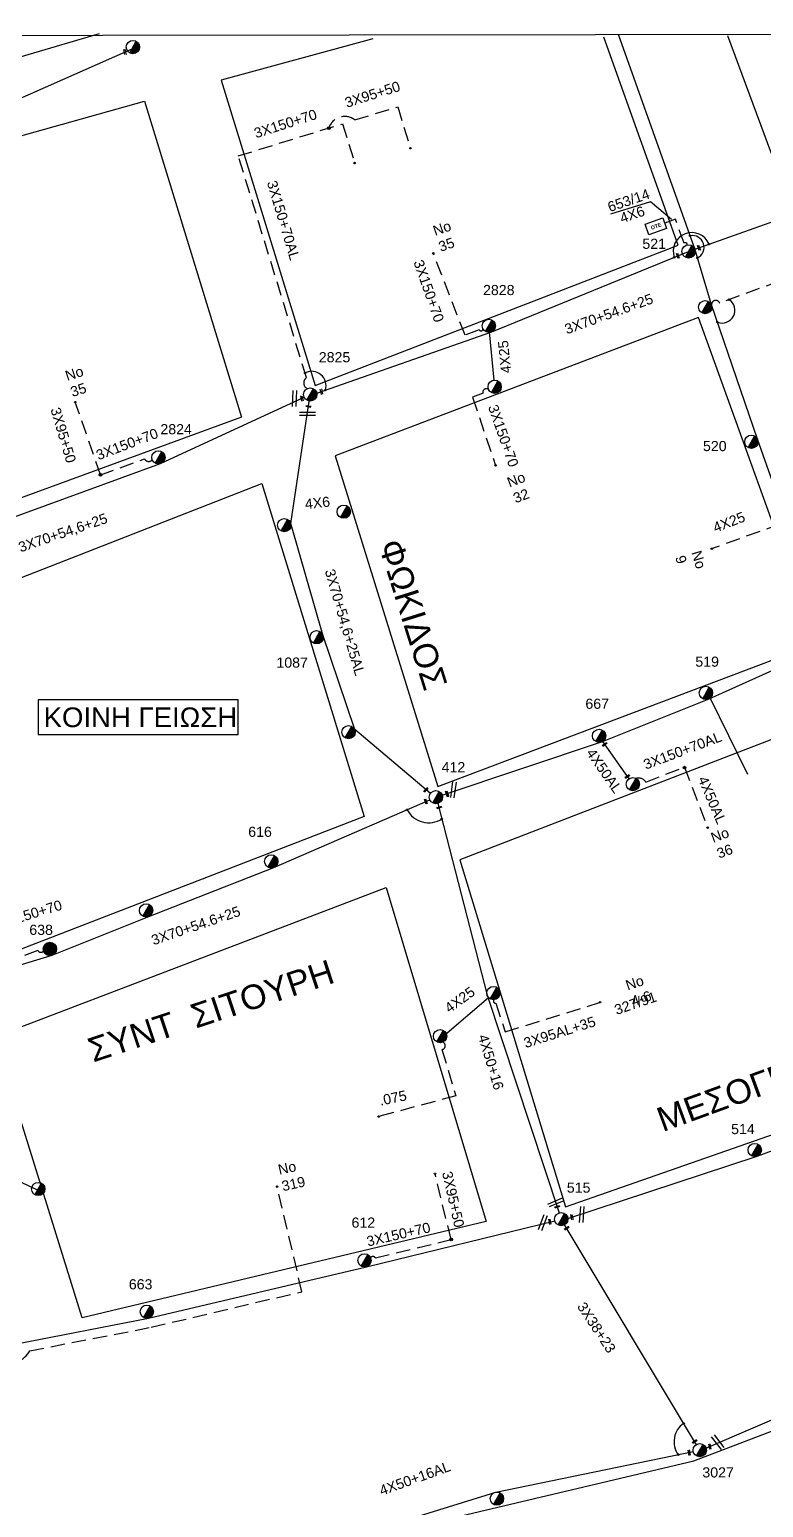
# Model space of a CAD drawing. Header units: millimetres. Extents: x 771 to 3391, y 686 to 1835.
# Drawn here: x 2623.6 to 2753.9, y 1501 to 1763.5 of the extents above; entities that cross this region are included whole.
import ezdxf

# ---------------------------------------------------------------- set-up
doc = ezdxf.new("R2010")
doc.units = ezdxf.units.MM
doc.linetypes.add('DASHED', pattern=[19.05, 12.7, -6.35])
for name, color, linetype in [('Pillar OTE', 7, 'Continuous'), ('Άγνωστα', 7, 'Continuous'), ('Γυμνά εναέρια ΧΤ (3Φ)   4x50CU', 7, 'Continuous'), ('Γυμνά εναέρια ΧΤ και ΦΟΠ (3Φ)   4x50+16AL', 7, 'Continuous'), ('Εναέρια παροχή ΧΤ 4x25', 7, 'SYN_LINE'), ('Επιγραφές - Σχήματα', 7, 'Continuous'), ('Καλωδια Χ.Τ 3x95+35', 7, 'DASHED'), ('Καλωδια ΧΤ  3X95+50', 7, 'Continuous'), ('Καλώδια ΧΤ   3x150+50CU', 7, 'DASHED'), ('Καλώδια ΧΤ   3x150+70AL', 7, 'DASHED'), ('Μηχανική τομή', 7, 'Continuous'), ('Στύλος Ξύλινος', 7, 'Continuous'), ('Στύλος Ξύλινος @ 1', 7, 'Continuous'), ('Στύλος ΦΜ', 7, 'Continuous'), ('Στύλος ΦΜ @ 1', 7, 'Continuous'), ('Συνδέσεις', 7, 'Continuous'), ('Συνεστραμμένα ΧΤ   3x70+54.6+25 AL', 7, 'SYN_LINE'), ('Τομή', 7, 'Continuous'), ('Υπογεια Καλωδια Δικτυου ΧΤ 4X25', 7, 'DASHED'), ('Υπόβαθρο ΔΕΗ', 7, 'Continuous'), ('Υπόγεια Καλώδια Δικτύου ΧΤ   .075', 7, 'DASHED'), ('Υπόγεια καλώδια Παροχών ΧΤ   4x50AL', 7, 'DASHED'), ('Υπόγεια καλώδια Παροχών ΧΤ   4x6', 7, 'DASHED')]:
    doc.layers.add(name, color=color, linetype=linetype)
doc.styles.add('arial', font='arial.ttf')
doc.styles.get("Standard").update_dxf_attribs({"font": 'arial.ttf'})
doc.linetypes.add('SYN_LINE', pattern='A,0.5,-0.0001,["/\\/\\/\\/",Standard,S=0.1,R=0,X=0,Y=-0.05],-0.25', length=0.7501)
doc.dimstyles.new('ISO-25', dxfattribs={"dimtxt": 2.5, "dimasz": 2.5, "dimexe": 1.25, "dimexo": 0.625, "dimtad": 1, "dimtxsty": 'Standard', "dimcen": 2.5, "dimadec": 0, "dimazin": 0, "dimtfac": 1, "dimtmove": 0, "dimatfit": 3, "dimfxl": 1, "dimarcsym": 0})

# ---------------------------------------------------------------- blocks, each defined once
blk = doc.blocks.new('ΥΠΑΡΧΩΝ ΤΣΙΜΕΝΤΕΝΙΟΣ ΣΤΥΛΟΣ')
at = {"layer": 'Στύλος ΦΜ'}
blk.add_hatch(color=7, dxfattribs=at).paths.add_polyline_path([(-1.29, -2.28, 0.574793), (2.62, 0, 0.268822), (1.3, 2.27)])
at = {"layer": 'Στύλος ΦΜ', "color": 7}
blk.add_line((-1.29, -2.28), (1.3, 2.27), dxfattribs=at)
blk.add_circle((0, 0), 2.62, dxfattribs=at)
at = {"layer": 'Στύλος ΦΜ', "flags": 4}
for tag, p in [('ΑΡΙΘΜΟΣ', (-4.68, 8.05)), ('ΤΥΠΟΣ', (-4.91, 3.03))]:
    blk.add_attdef(tag, p, '', height=4, dxfattribs=at)
blk = doc.blocks.new('ΤΟΜΗ')
at = {"layer": 'Τομή', "ltscale": 40}
for p, q in [((-5.7, 0), (5.7, 0)), ((5.7, -2.3), (-5.7, -2.3))]:
    blk.add_line(p, q, dxfattribs=at)
blk = doc.blocks.new('ΜΗΧΑΝΙΚΗ ΤΟΜΗ')
at = {"layer": 'Μηχανική τομή', "ltscale": 40}
for p, q in [((-1.9, 0.8), (1.9, 0.8)), ((1.9, 0), (-1.9, 0))]:
    blk.add_line(p, q, dxfattribs=at)
blk = doc.blocks.new('_ΣΥΝΔΕΣΗ')
at = {"layer": 'Συνδέσεις', "linetype": 'SYN_LINE', "ltscale": 40}
blk.add_hatch(color=256, dxfattribs=at).paths.add_polyline_path([(0.5, -0.01, 1), (-0.5, -0.01, 1)])
at = {"layer": 'Συνδέσεις'}
blk.add_circle((0, -0.01), 0.5, dxfattribs=at)
blk = doc.blocks.new('ΥΠΑΡΧΩΝ ΞΥΛΙΝΟΣ ΣΤΥΛΟΣ')
at = {"layer": 'Στύλος Ξύλινος'}
h = blk.add_hatch(color=7, dxfattribs=at)
h.paths.add_polyline_path([(-2.62, 0, 0.270008), (-1.29, -2.28), (1.3, 2.27, 0.576266)])
h.paths.add_polyline_path([(-1.29, -2.28, 0.574793), (2.62, 0, 0.268822), (1.3, 2.27)])
at = {"layer": 'Στύλος Ξύλινος', "color": 7}
blk.add_line((-1.29, -2.28), (1.3, 2.27), dxfattribs=at)
blk.add_circle((0, 0), 2.62, dxfattribs=at)
at = {"layer": 'Στύλος Ξύλινος', "flags": 4}
for tag, p in [('ΑΡΙΘΜΟΣ', (-4.91, 8.6)), ('ΤΥΠΟΣ', (-4.85, 3.39))]:
    blk.add_attdef(tag, p, '', height=4, dxfattribs=at)
blk = doc.blocks.new('PILLAR ΟΤΕ')
at = {"layer": 'Pillar OTE', "ltscale": 40}
blk.add_lwpolyline([(-3.31, 2.02), (3.39, 2.02), (3.39, -1.99), (-3.31, -1.99)], close=True, dxfattribs=at)
at = {"layer": 'Pillar OTE', "insert": (-1.81, 0.71), "char_height": 1.3575, "width": 109.961, "attachment_point": 1}
blk.add_mtext('{\\fArial|b1|i0|c161|p34;OTE}', dxfattribs=at)

msp = doc.modelspace()

# ---------------------------------------------------------------- linework, layer by layer
at = {"layer": 'Άγνωστα', "color": 30}
msp.add_lwpolyline([(2744.3371, 1644.96509), (2751.0988, 1631.24738)], dxfattribs=at)
at = {"layer": 'Άγνωστα'}
msp.add_lwpolyline([(2611.59544, 1563.64426), (2625.29158, 1557.25773)], dxfattribs=at)
at = {"layer": 'Άγνωστα', "color": 1, "linetype": 'Continuous', "ltscale": 0.2}
msp.add_lwpolyline([(2742.04972, 1512.08405), (2718.04436, 1552.18031)], dxfattribs=at)
at = {"layer": 'Γυμνά εναέρια ΧΤ (3Φ)   4x50CU', "color": 30, "linetype": 'Continuous', "ltscale": 0.2}
msp.add_lwpolyline([(2725.35794, 1637.03667), (2730.06091, 1630.41048)], dxfattribs=at)
at = {"layer": 'Γυμνά εναέρια ΧΤ και ΦΟΠ (3Φ)   4x50+16AL', "color": 85, "linetype": 'Continuous', "ltscale": 0.2}
msp.add_lwpolyline([(2765.4207, 1655.36157), (2752.86022, 1690.76032), (2744.71368, 1714.60025), (2741.73419, 1724.56717), (2728.17325, 1762.62497)], dxfattribs=at)
at = {"layer": 'Γυμνά εναέρια ΧΤ και ΦΟΠ (3Φ)   4x50+16AL', "color": 133, "linetype": 'Continuous', "ltscale": 0.2}
msp.add_lwpolyline([(2496.6129, 1710.79787), (2523.53371, 1719.96026), (2561.13353, 1729.11795), (2582.60299, 1736.2152), (2598.74615, 1741.03308), (2641.83435, 1760.11714)], dxfattribs=at)
at = {"layer": 'Γυμνά εναέρια ΧΤ και ΦΟΠ (3Φ)   4x50+16AL', "color": 2, "linetype": 'Continuous', "ltscale": 0.2}
msp.add_lwpolyline([(2719.21383, 1552.30075), (2752.8164, 1563.36244), (2792.02985, 1577.8613), (2827.82119, 1593.24791), (2856.61949, 1606.1465), (2897.49801, 1624.54533)], dxfattribs=at)
at = {"layer": 'Γυμνά εναέρια ΧΤ και ΦΟΠ (3Φ)   4x50+16AL', "color": 151, "linetype": 'Continuous', "ltscale": 0.2}
msp.add_lwpolyline([(2542.51056, 1508.17912), (2563.75422, 1515.15144), (2597.91577, 1523.90678), (2621.01566, 1529.98718), (2644.7297, 1534.58988), (2683.43993, 1543.72617), (2716.89799, 1551.90203)], dxfattribs=at)
at = {"layer": 'Γυμνά εναέρια ΧΤ και ΦΟΠ (3Φ)   4x50+16AL', "color": 5, "linetype": 'Continuous', "ltscale": 0.2}
msp.add_lwpolyline([(2743.72994, 1511.51842), (2777.73874, 1526.1073), (2806.13486, 1536.73248)], dxfattribs=at)
at = {"layer": 'Γυμνά εναέρια ΧΤ και ΦΟΠ (3Φ)   4x50+16AL', "color": 1, "linetype": 'Continuous', "ltscale": 0.2}
msp.add_lwpolyline([(2605.06826, 1477.91962), (2647.07294, 1489.39212), (2676.0515, 1494.24646), (2706.39896, 1503.67676), (2741.46298, 1510.89616)], dxfattribs=at)
at = {"layer": 'Εναέρια παροχή ΧΤ 4x25', "color": 6, "linetype": 'Continuous', "ltscale": 0.2}
msp.add_lwpolyline([(2706.14493, 1701.23213), (2705.32628, 1709.79677)], dxfattribs=at)
at = {"layer": 'Εναέρια παροχή ΧΤ 4x25', "color": 173, "linetype": 'SYN_LINE', "ltscale": 8}
msp.add_lwpolyline([(2697.34531, 1584.89547), (2705.14585, 1591.52946)], dxfattribs=at)
at = {"layer": 'Επιγραφές - Σχήματα', "color": 190}
msp.add_lwpolyline([(2625.18463, 1638.2572), (2660.6969, 1638.2572), (2660.6969, 1644.43193), (2625.18463, 1644.43193)], close=True, dxfattribs=at)
at = {"layer": 'Καλωδια Χ.Τ 3x95+35', "color": 173, "linetype": 'DASHED', "ltscale": 0.2}
msp.add_lwpolyline([(2706.07491, 1591.16868, 0.672897606), (2706.41649, 1590.54136), (2708.10331, 1585.44695), (2724.8438, 1590.64169)], format="xyb", dxfattribs=at)
at = {"layer": 'Καλωδια ΧΤ  3X95+50', "color": 6, "linetype": 'DASHED', "ltscale": 0.2}
msp.add_lwpolyline([(2676.76246, 1746.02579, -0.517223101), (2681.40783, 1747.45586), (2688.99597, 1749.79185), (2691.25661, 1742.44849)], format="xyb", dxfattribs=at)
at = {"layer": 'Καλωδια ΧΤ  3X95+50', "color": 1, "linetype": 'DASHED', "ltscale": 0.2}
msp.add_lwpolyline([(2636.22063, 1684.40833), (2631.76, 1697.33291)], dxfattribs=at)
at = {"layer": 'Καλωδια ΧΤ  3X95+50', "color": 151, "linetype": 'DASHED', "ltscale": 0.2}
msp.add_lwpolyline([(2698.4784, 1548.56652), (2695.62593, 1560.23966)], dxfattribs=at)
at = {"layer": 'Καλώδια ΧΤ   3x150+50CU', "color": 85, "linetype": 'DASHED', "ltscale": 0.2}
msp.add_lwpolyline([(2868.67494, 1699.16966, 1.215588708), (2867.70079, 1702.82551), (2854.32324, 1735.31106), (2846.31172, 1753.69885), (2791.36647, 1732.68658, -0.794883331), (2786.94324, 1730.99923), (2760.12377, 1720.76831), (2760.35579, 1720.09679), (2746.16508, 1714.92861, 0.850179127), (2744.71368, 1714.60025)], format="xyb", dxfattribs=at)
at = {"layer": 'Καλώδια ΧΤ   3x150+70AL', "color": 6, "linetype": 'DASHED', "ltscale": 0.2}
for points in [[(2672.92029, 1699.73128, -0.563563775), (2672.81073, 1701.68703), (2660.68481, 1741.07631), (2679.20461, 1746.7776), (2681.3848, 1739.69557)], [(2704.14325, 1710.31276, -0.755018903), (2703.46108, 1710.17297), (2700.95319, 1709.202), (2695.3155, 1723.76347)], [(2705.23309, 1699.45913, 0.861308816), (2704.14419, 1698.91296), (2702.28027, 1698.2037), (2706.37752, 1686.08463)]]:
    msp.add_lwpolyline(points, format="xyb", dxfattribs=at)
at = {"layer": 'Καλώδια ΧΤ   3x150+70AL', "color": 1, "linetype": 'DASHED', "ltscale": 0.2}
msp.add_lwpolyline([(2636.13057, 1684.37555), (2644.04839, 1687.25759, 0.557995276), (2645.41267, 1687.09088)], format="xyb", dxfattribs=at)
at = {"layer": 'Καλώδια ΧΤ   3x150+70AL', "color": 30, "linetype": 'DASHED', "ltscale": 0.2}
msp.add_lwpolyline([(2731.32815, 1630.47193, -0.334103242), (2733.04655, 1629.83515), (2739.89173, 1632.47608)], format="xyb", dxfattribs=at)
at = {"layer": 'Καλώδια ΧΤ   3x150+70AL', "color": 173, "linetype": 'DASHED', "ltscale": 0.2}
msp.add_lwpolyline([(2626.12925, 1599.83693, -0.58577571), (2625.11649, 1599.91889), (2617.27517, 1596.88916)], format="xyb", dxfattribs=at)
at = {"layer": 'Καλώδια ΧΤ   3x150+70AL', "color": 85, "linetype": 'DASHED', "ltscale": 0.2}
msp.add_lwpolyline([(2615.98258, 1437.44539), (2624.92608, 1440.95592), (2613.26232, 1471.12624), (2609.22966, 1478.71408, 0.448897201), (2600.72622, 1482.20756), (2596.42773, 1481.33546), (2588.82207, 1518.82268), (2618.72365, 1526.48622, 0.31998564), (2623.68184, 1528.78928), (2645.23597, 1532.97276), (2671.999, 1539.2893), (2667.57658, 1558.02698)], format="xyb", dxfattribs=at)
at = {"layer": 'Καλώδια ΧΤ   3x150+70AL', "color": 151, "linetype": 'DASHED', "ltscale": 0.2}
msp.add_lwpolyline([(2684.19488, 1545.31852, -0.56701273), (2685.04455, 1545.28381), (2698.4784, 1548.56652)], format="xyb", dxfattribs=at)
at = {"layer": 'Συνεστραμμένα ΧΤ   3x70+54.6+25 AL', "color": 6, "linetype": 'SYN_LINE', "ltscale": 20}
msp.add_lwpolyline([(2674.62664, 1698.93585), (2705.71492, 1709.84283), (2740.65355, 1724.10278), (2763.10914, 1732.09624), (2813.78867, 1751.18196), (2834.05499, 1758.90008)], dxfattribs=at)
at = {"layer": 'Συνεστραμμένα ΧΤ   3x70+54.6+25 AL', "color": 1, "linetype": 'SYN_LINE', "ltscale": 20}
msp.add_lwpolyline([(2582.97687, 1662.87689), (2606.01621, 1671.51395), (2646.91277, 1686.40007), (2672.40553, 1698.19736)], dxfattribs=at)
at = {"layer": 'Συνεστραμμένα ΧΤ   3x70+54.6+25 AL', "color": 173, "linetype": 'SYN_LINE', "ltscale": 20}
for points in [[(2694.80402, 1627.78705), (2681.35978, 1639.14501), (2675.71414, 1655.96125), (2670.00255, 1675.78835), (2673.29788, 1697.52753)], [(2603.6804, 1591.80182), (2627.65529, 1599.07385), (2644.79635, 1605.9433), (2667.02922, 1614.66435), (2694.70781, 1626.67154)], [(2696.14676, 1626.01837), (2704.87804, 1591.97537), (2717.6722, 1553.29978)]]:
    msp.add_lwpolyline(points, dxfattribs=at)
at = {"layer": 'Συνεστραμμένα ΧΤ   3x70+54.6+25 AL', "color": 30, "linetype": 'SYN_LINE', "ltscale": 20}
msp.add_lwpolyline([(2696.9097, 1627.50022), (2725.35794, 1637.03667), (2744.30888, 1644.63785), (2765.58593, 1654.19384), (2765.74168, 1654.24384), (2782.8789, 1659.19073), (2801.74925, 1665.80235), (2841.87877, 1682.35102)], dxfattribs=at)
at = {"layer": 'Υπογεια Καλωδια Δικτυου ΧΤ 4X25', "color": 30, "linetype": 'DASHED', "ltscale": 0.2}
msp.add_lwpolyline([(2764.51809, 1654.69683, -0.725371767), (2764.0111, 1655.75894), (2756.84888, 1675.63982), (2744.65384, 1671.24647)], format="xyb", dxfattribs=at)
at = {"layer": 'Υπόβαθρο ΔΕΗ'}
for points in [[(2899.29583, 1762.81833), (885.09289, 1760.10556)], [(2574.42739, 1763.51908), (2573.51299, 1744.41399), (2636.04153, 1762.82667)], [(2684.60086, 1761.89858), (2657.65935, 1754.54077), (2674.37057, 1700.25685)], [(2674.37057, 1700.25685), (2738.80339, 1725.20295), (2725.62173, 1762.19632)], [(2747.54969, 1762.48986), (2758.50664, 1732.92244), (2833.69812, 1761.55799)], [(2574.13624, 1731.19402), (2644.06828, 1750.79528), (2661.26579, 1694.65921), (2592.41421, 1669.40758), (2574.13624, 1731.19402)], [(2733.88965, 1732.91423), (2726.76528, 1730.7284)], [(2696.12685, 1629.03596), (2763.2683, 1654.46717), (2742.41334, 1712.35627), (2677.8977, 1687.80677), (2696.12685, 1629.03596)], [(2596.29342, 1656.0682), (2664.8806, 1682.88087), (2683.0632, 1623.70465), (2613.95644, 1597.00323), (2596.29342, 1656.0682)], [(2718.81596, 1554.35675), (2764.68718, 1570.42899), (2789.64094, 1579.02713), (2767.22001, 1641.94771), (2700.02331, 1616.02268), (2718.81596, 1554.35675)], [(2617.40239, 1584.56606), (2686.93729, 1611.08386), (2704.7055, 1551.76788), (2632.98842, 1534.62847), (2617.40239, 1584.56606)], [(2688.26964, 1496.65093), (2741.59222, 1509.23641), (2805.32677, 1533.58464), (2831.94692, 1459.99039), (2761.47462, 1433.79532), (2717.2651, 1416.62108), (2688.26964, 1496.65093)]]:
    msp.add_lwpolyline(points, dxfattribs=at)
for centre, radius, start, end in [((2741.214, 1724.16365), 3.29318, 21.8669256, 199.4973376), ((2741.29086, 1724.82799), 2.08977, 296.28643, 100.5246779), ((2746.59755, 1713.65383), 2.27116, 248.3122731, 56.3507332), ((2673.7243, 1700.25019), 2.56061, 342.390752, 117.2411082), ((2694.50473, 1626.96439), 4.35955, 208.049649, 302.5005216), ((2742.00579, 1512.6474), 3.94951, 124.5623542, 215.6244347)]:
    msp.add_arc(centre, radius, start, end, dxfattribs=at)
at = {"layer": 'Υπόγεια Καλώδια Δικτύου ΧΤ   .075', "color": 173, "linetype": 'DASHED', "ltscale": 0.2}
msp.add_lwpolyline([(2697.01022, 1583.62176, -0.77999862), (2696.84991, 1582.30633), (2699.30818, 1574.09984), (2685.72344, 1570.42837)], format="xyb", dxfattribs=at)
at = {"layer": 'Υπόγεια καλώδια Παροχών ΧΤ   4x50AL', "color": 30, "linetype": 'DASHED', "ltscale": 0.2}
msp.add_lwpolyline([(2739.89173, 1632.47608), (2744.0138, 1621.79184)], dxfattribs=at)
at = {"layer": 'Υπόγεια καλώδια Παροχών ΧΤ   4x6', "color": 6, "linetype": 'DASHED', "ltscale": 0.2}
msp.add_lwpolyline([(2740.41285, 1725.25745, 0.676583419), (2739.84204, 1725.57305), (2738.3316, 1729.81198), (2736.41163, 1729.12785)], format="xyb", dxfattribs=at)

# ---------------------------------------------------------------- block references
at = {"layer": 'Pillar OTE', "xscale": 0.5, "yscale": 0.5, "zscale": 0.5, "rotation": 19.61225128287645}
msp.add_blockref('PILLAR ΟΤΕ', (2734.80289, 1728.54252), dxfattribs=at)
at = {"layer": 'Μηχανική τομή'}
for p, xscale, yscale, zscale, rotation in [((2640.662, 1759.57806), 0.249999999999919, 0.249999999999919, 0.249999999999919, 103.0082125679668), ((2742.57471, 1724.78665), 0.249999999999919, 0.249999999999919, 0.249999999999919, 109.7498556099211), ((2738.82097, 1723.3654), 0.249999999999919, 0.249999999999919, 0.249999999999919, 109.7498556099211), ((2675.56374, 1699.21627), 0.249999999999919, 0.249999999999919, 0.249999999999919, 103.0082125679668), ((2672.09035, 1698.00604), 0.249999999999919, 0.249999999999919, 0.249999999999919, 103.0082125679668), ((2673.16751, 1696.66751), 0.249999999999919, 0.249999999999919, 0.249999999999919, 170.7383890500831), ((2725.78148, 1636.43993), 0.2499999999999681, 0.2499999999999681, 0.2499999999999681, 35.34867211691085), ((2729.82045, 1630.72614), 0.2499999999999681, 0.2499999999999681, 0.2499999999999681, 35.34867211691085), ((2693.94622, 1628.50863), 0.249999999999919, 0.249999999999919, 0.249999999999919, 224.8388352244801), ((2697.8458, 1627.81402), 0.249999999999919, 0.249999999999919, 0.249999999999919, 107.6998860951626), ((2697.88866, 1627.68616), 0.249999999999919, 0.249999999999919, 0.249999999999919, 107.6998860951626), ((2694.09256, 1626.41363), 0.249999999999919, 0.249999999999919, 0.249999999999919, 107.6998860951626), ((2696.33762, 1625.40729), 0.249999999999919, 0.249999999999919, 0.249999999999919, 198.7602804343062), ((2717.28945, 1554.45189), 0.249999999999919, 0.249999999999919, 0.249999999999919, 198.7602804343062), ((2716.09837, 1551.73163), 0.249999999999919, 0.249999999999919, 0.249999999999919, 101.9462952040658), ((2720.01711, 1552.5651), 0.249999999999919, 0.249999999999919, 0.249999999999919, 103.4050162159024), ((2719.078, 1550.47387), 0.2499999999999189, 0.2499999999999189, 0.2499999999999189, 34.53118818704731), ((2741.79303, 1512.59469), 0.2499999999999189, 0.2499999999999189, 0.2499999999999189, 34.53118818704731), ((2740.84262, 1510.72191), 0.249999999999919, 0.249999999999919, 0.249999999999919, 102.6794676844389), ((2744.50985, 1511.79178), 0.2499999999999189, 0.2499999999999189, 0.2499999999999189, 102.6794676844389)]:
    msp.add_blockref('ΜΗΧΑΝΙΚΗ ΤΟΜΗ', p, dxfattribs=dict(at, xscale=xscale, yscale=yscale, zscale=zscale, rotation=rotation))
at = {"layer": 'Στύλος Ξύλινος @ 1', "ltscale": 40}
ref = msp.add_blockref('ΥΠΑΡΧΩΝ ΞΥΛΙΝΟΣ ΣΤΥΛΟΣ', (2627.25544, 1600.18166), dxfattribs=dict(at, xscale=0.4499999999998181, yscale=0.4499999999998181, zscale=0.4499999999998181))
ref.add_attrib('ΤΥΠΟΣ', '638', (2623.59902, 1602.68038), dxfattribs={"layer": 'Στύλος Ξύλινος', "height": 1.8, "flags": 4})
at = {"layer": 'Στύλος ΦΜ @ 1', "ltscale": 40, "xscale": 0.4499999999998181, "yscale": 0.4499999999998181, "zscale": 0.4499999999998181}
for p in [(2641.99834, 1760.41005), (2743.6036, 1714.20674), (2706.21392, 1700.05639), (2679.42613, 1677.86555), (2668.86789, 1675.47263), (2680.2751, 1638.68608), (2730.74259, 1629.45004), (2644.33502, 1607.02696), (2705.99668, 1592.34385), (2696.5193, 1584.69233), (2625.18648, 1557.53566), (2706.61358, 1502.51871)]:
    msp.add_blockref('ΥΠΑΡΧΩΝ ΤΣΙΜΕΝΤΕΝΙΟΣ ΣΤΥΛΟΣ', p, dxfattribs=at)
at = {"layer": 'Στύλος ΦΜ @ 1', "ltscale": 40}
ref = msp.add_blockref('ΥΠΑΡΧΩΝ ΤΣΙΜΕΝΤΕΝΙΟΣ ΣΤΥΛΟΣ', (2740.65129, 1724.10407), dxfattribs=dict(at, xscale=0.4499999999998181, yscale=0.4499999999998181, zscale=0.4499999999998181))
ref.add_attrib('ΤΥΠΟΣ', '521', (2732.43504, 1724.55822), dxfattribs={"layer": 'Στύλος ΦΜ', "height": 1.8, "flags": 4})
ref = msp.add_blockref('ΥΠΑΡΧΩΝ ΤΣΙΜΕΝΤΕΝΙΟΣ ΣΤΥΛΟΣ', (2705.17121, 1710.88759), dxfattribs=dict(at, xscale=0.4499999999998181, yscale=0.4499999999998181, zscale=0.4499999999998181))
ref.add_attrib('ΤΥΠΟΣ', '2828', (2704.14849, 1716.34557), dxfattribs={"layer": 'Στύλος ΦΜ', "height": 1.8, "flags": 4})
ref = msp.add_blockref('ΥΠΑΡΧΩΝ ΤΣΙΜΕΝΤΕΝΙΟΣ ΣΤΥΛΟΣ', (2673.4744, 1698.692), dxfattribs=dict(at, xscale=0.4499999999998181, yscale=0.4499999999998181, zscale=0.4499999999998181))
ref.add_attrib('ΤΥΠΟΣ', '2825', (2674.98846, 1704.40867), dxfattribs={"layer": 'Στύλος ΦΜ', "height": 1.8, "flags": 4})
ref = msp.add_blockref('ΥΠΑΡΧΩΝ ΤΣΙΜΕΝΤΕΝΙΟΣ ΣΤΥΛΟΣ', (2646.51399, 1687.50828), dxfattribs=dict(at, xscale=0.4499999999998181, yscale=0.4499999999998181, zscale=0.4499999999998181))
ref.add_attrib('ΤΥΠΟΣ', '2824', (2646.86872, 1691.62129), dxfattribs={"layer": 'Στύλος ΦΜ', "height": 1.8, "flags": 4})
ref = msp.add_blockref('ΥΠΑΡΧΩΝ ΤΣΙΜΕΝΤΕΝΙΟΣ ΣΤΥΛΟΣ', (2751.78324, 1690.28363), dxfattribs=dict(at, xscale=0.4499999999998181, yscale=0.4499999999998181, zscale=0.4499999999998181))
ref.add_attrib('ΤΥΠΟΣ', '520', (2743.19612, 1688.62453), dxfattribs={"layer": 'Στύλος ΦΜ', "height": 1.8, "flags": 4})
ref = msp.add_blockref('ΥΠΑΡΧΩΝ ΤΣΙΜΕΝΤΕΝΙΟΣ ΣΤΥΛΟΣ', (2674.61003, 1655.55128), dxfattribs=dict(at, xscale=0.4499999999998181, yscale=0.4499999999998181, zscale=0.4499999999998181))
ref.add_attrib('ΤΥΠΟΣ', '1087', (2667.46661, 1650.15474), dxfattribs={"layer": 'Στύλος ΦΜ', "height": 1.8, "flags": 4})
ref = msp.add_blockref('ΥΠΑΡΧΩΝ ΤΣΙΜΕΝΤΕΝΙΟΣ ΣΤΥΛΟΣ', (2743.72531, 1645.66087), dxfattribs=dict(at, xscale=0.4499999999998181, yscale=0.4499999999998181, zscale=0.4499999999998181))
ref.add_attrib('ΤΥΠΟΣ', '519', (2741.83941, 1650.31891), dxfattribs={"layer": 'Στύλος ΦΜ', "height": 1.8, "flags": 4})
ref = msp.add_blockref('ΥΠΑΡΧΩΝ ΤΣΙΜΕΝΤΕΝΙΟΣ ΣΤΥΛΟΣ', (2724.74787, 1638.04412), dxfattribs=dict(at, xscale=0.4499999999998181, yscale=0.4499999999998181, zscale=0.4499999999998181))
ref.add_attrib('ΤΥΠΟΣ', '667', (2722.32244, 1642.84006), dxfattribs={"layer": 'Στύλος ΦΜ', "height": 1.8, "flags": 4})
ref = msp.add_blockref('ΥΠΑΡΧΩΝ ΤΣΙΜΕΝΤΕΝΙΟΣ ΣΤΥΛΟΣ', (2695.78829, 1627.14026), dxfattribs=dict(at, xscale=0.4499999999998181, yscale=0.4499999999998181, zscale=0.4499999999998181))
ref.add_attrib('ΤΥΠΟΣ', '412', (2696.80377, 1631.56751), dxfattribs={"layer": 'Στύλος ΦΜ', "height": 1.8, "flags": 4})
ref = msp.add_blockref('ΥΠΑΡΧΩΝ ΤΣΙΜΕΝΤΕΝΙΟΣ ΣΤΥΛΟΣ', (2666.54613, 1615.73848), dxfattribs=dict(at, xscale=0.4499999999998181, yscale=0.4499999999998181, zscale=0.4499999999998181))
ref.add_attrib('ΤΥΠΟΣ', '616', (2662.46411, 1620.09255), dxfattribs={"layer": 'Στύλος ΦΜ', "height": 1.8, "flags": 4})
ref = msp.add_blockref('ΥΠΑΡΧΩΝ ΤΣΙΜΕΝΤΕΝΙΟΣ ΣΤΥΛΟΣ', (2752.38174, 1564.45707), dxfattribs=dict(at, xscale=0.4499999999998181, yscale=0.4499999999998181, zscale=0.4499999999998181))
ref.add_attrib('ΤΥΠΟΣ', '514', (2748.19181, 1567.28259), dxfattribs={"layer": 'Στύλος ΦΜ', "height": 1.8, "flags": 4})
ref = msp.add_blockref('ΥΠΑΡΧΩΝ ΤΣΙΜΕΝΤΕΝΙΟΣ ΣΤΥΛΟΣ', (2718.0421, 1552.1816), dxfattribs=dict(at, xscale=0.4499999999998181, yscale=0.4499999999998181, zscale=0.4499999999998181))
ref.add_attrib('ΤΥΠΟΣ', '515', (2719.02459, 1556.87648), dxfattribs={"layer": 'Στύλος ΦΜ', "height": 1.8, "flags": 4})
ref = msp.add_blockref('ΥΠΑΡΧΩΝ ΤΣΙΜΕΝΤΕΝΙΟΣ ΣΤΥΛΟΣ', (2683.11125, 1544.85714), dxfattribs=dict(at, xscale=0.4499999999998181, yscale=0.4499999999998181, zscale=0.4499999999998181))
ref.add_attrib('ΤΥΠΟΣ', '612', (2680.80698, 1550.66618), dxfattribs={"layer": 'Στύλος ΦΜ', "height": 1.8, "flags": 4})
ref = msp.add_blockref('ΥΠΑΡΧΩΝ ΤΣΙΜΕΝΤΕΝΙΟΣ ΣΤΥΛΟΣ', (2644.45733, 1535.73572), dxfattribs=dict(at, xscale=0.4499999999998181, yscale=0.4499999999998181, zscale=0.4499999999998181))
ref.add_attrib('ΤΥΠΟΣ', '663', (2641.26169, 1539.70253), dxfattribs={"layer": 'Στύλος ΦΜ', "height": 1.8, "flags": 4})
ref = msp.add_blockref('ΥΠΑΡΧΩΝ ΤΣΙΜΕΝΤΕΝΙΟΣ ΣΤΥΛΟΣ', (2742.61621, 1511.13535), dxfattribs=dict(at, xscale=0.4499999999998181, yscale=0.4499999999998181, zscale=0.4499999999998181))
ref.add_attrib('ΤΥΠΟΣ', '3027', (2743.08702, 1506.28632), dxfattribs={"layer": 'Στύλος ΦΜ', "height": 1.8, "flags": 4})
at = {"layer": 'Συνδέσεις'}
for p, xscale, yscale, zscale in [((2676.76246, 1746.02579), 0.4777242751394019, 0.4777242751394019, 0.4777242751394019), ((2691.25661, 1742.44849), 0.25, 0.25, 0.25), ((2681.35008, 1739.80835), 0.25, 0.25, 0.25), ((2740.90915, 1726.8826), 0.25, 0.25, 0.25), ((2744.27025, 1725.39021), 0.25, 0.25, 0.25), ((2695.3155, 1723.76347), 0.25, 0.25, 0.25), ((2738.0986, 1723.06), 0.25, 0.25, 0.25), ((2742.21633, 1722.95432), 0.25, 0.25, 0.25), ((2747.83865, 1715.53812), 0.25, 0.25, 0.25), ((2745.75825, 1711.54344), 0.25, 0.25, 0.25), ((2672.56517, 1702.4847), 0.25, 0.25, 0.25), ((2676.16492, 1699.47554), 0.25, 0.25, 0.25), ((2631.76, 1697.33291), 0.25, 0.25, 0.25), ((2706.37752, 1686.08463), 0.25, 0.25, 0.25), ((2636.22063, 1684.40833), 0.4777242751394019, 0.4777242751394019, 0.4777242751394019), ((2744.75378, 1671.28248), 0.25, 0.25, 0.25), ((2739.92316, 1632.39462), 0.4777242751394019, 0.4777242751394019, 0.4777242751394019), ((2690.64071, 1624.91777), 0.25, 0.25, 0.25), ((2696.83061, 1623.29101), 0.25, 0.25, 0.25), ((2744.03572, 1621.73502), 0.25, 0.25, 0.25), ((2724.94059, 1590.72465), 0.25, 0.25, 0.25), ((2685.60427, 1570.39617), 0.25, 0.25, 0.25), ((2695.62327, 1560.23292), 0.25, 0.25, 0.25), ((2667.59363, 1557.95473), 0.25, 0.25, 0.25), ((2698.4784, 1548.56652), 0.4777242751394019, 0.4777242751394019, 0.4777242751394019), ((2739.78788, 1515.89112), 0.25, 0.25, 0.25), ((2738.81808, 1510.3382), 0.25, 0.25, 0.25)]:
    msp.add_blockref('_ΣΥΝΔΕΣΗ', p, dxfattribs=dict(at, xscale=xscale, yscale=yscale, zscale=zscale))
at = {"layer": 'Τομή'}
for p, xscale, yscale, zscale, rotation in [((2670.96539, 1697.95083), 0.2499999999998873, 0.2499999999998873, 0.2499999999998873, 267.9394575124891), ((2699.17584, 1628.4127), 0.2499999999998873, 0.2499999999998873, 0.2499999999998873, 262.2175932524709), ((2716.97004, 1555.42234), 0.2499999999999535, 0.2499999999999535, 0.2499999999999535, 22.92285824507862), ((2721.96546, 1552.99039), 0.2500000000000557, 0.2500000000000557, 0.2500000000000557, 266.3054486218056), ((2715.03264, 1551.44621), 0.2499999999998873, 0.2499999999998873, 0.2499999999998873, 248.1909067709115), ((2746.04245, 1512.74007), 0.2499999999999669, 0.2499999999999669, 0.2499999999999669, 308.1680509152084)]:
    msp.add_blockref('ΤΟΜΗ', p, dxfattribs=dict(at, xscale=xscale, yscale=yscale, zscale=zscale, rotation=rotation))
at = {"layer": 'Τομή', "xscale": 0.25, "yscale": 0.25, "zscale": 0.25}
msp.add_blockref('ΤΟΜΗ', (2672.99752, 1695.54604), dxfattribs=at)

# ---------------------------------------------------------------- texts
at = {"ltscale": 40, "char_height": 4, "width": 67.4273804, "attachment_point": 1, "style": 'arial'}
for s, insert, rotation in [('{\\H1.083x;ΦΩKIΔOΣ}', (2689.64608, 1673.40124), 287.4172495), ('{\\H1.083x;ΣYNT  ΣITOYPH}', (2633.56877, 1584.10513), 18.3073137), ('{\\H1.083x;MEΣOΓEIΩN}', (2734.5432, 1571.69324), 20.0890911)]:
    msp.add_mtext(s, dxfattribs=dict(at, insert=insert, rotation=rotation))
at = {"layer": 'Άγνωστα', "color": 7, "char_height": 1.8, "attachment_point": 1}
for s, gutter_width, insert, rotation in [('3X95+50', 12.5, (2679.41242, 1751.32135), 17.6936566), ('3X150+70', 12.5, (2663.29532, 1745.90109), 17.6936566), ('653/14', 2.19159, (2726.06855, 1732.77439), 18.9508899), ('4X6', 2.19159, (2728.23322, 1730.79201), 18.9508899), ('3X150+70', 12.5, (2693.47466, 1722.81338), 289.2790204), ('3X70+54.6+25', 12.5, (2718.4174, 1711.04662), 19.9066225), ('3X95+50', 12.5, (2629.05213, 1696.58354), 286.6108582), ('3X150+70', 12.5, (2706.70609, 1697.09211), 289.2790204), ('3X150+70', 12.5, (2635.23592, 1688.6708), 20.730602), ('3X70+54,6+25', 12.5, (2621.46231, 1672.32773), 18.8177806), ('4X50AL', 12.5, (2743.91253, 1631.09074), 293.1097406), ('3X150+70', 12.5, (2618.02901, 1605.56017), 17.0090914), ('3X70+54.6+25', 12.5, (2645.05372, 1602.52338), 18.8177806), ('327/91', 12.5, (2727.27118, 1590.14504), 18.8157383), ('3X95AL+35', 12.5, (2711.17177, 1584.27131), 17.4962915), ('4X50+16', 12.5, (2704.97915, 1585.18928), 286.6108582), ('3X95+50', 12.5, (2698.62955, 1560.83866), 282.7251688), ('3X150+70', 12.5, (2683.31793, 1549.05416), 12.9931255), ('3X38+23', 12.5, (2722.26888, 1537.65521), 303.3794742)]:
    msp.add_mtext_dynamic_manual_height_columns(s, width=1.8, gutter_width=gutter_width, heights=[0.04535], dxfattribs=dict(at, insert=insert, rotation=rotation))
at = {"layer": 'Άγνωστα', "color": 7}
note = msp.add_mtext_dynamic_manual_height_columns('No ', width=1.8, gutter_width=1.77762, heights=[0.04535, 0], dxfattribs=dict(at, insert=(2691.67638, 1727.37289), char_height=1.8, attachment_point=1, rotation=19.1870105))
for column, words in zip(note.columns.linked_columns, ['35']):
    column.text = words
note = msp.add_mtext_dynamic_manual_height_columns('No ', width=1.8, gutter_width=1.94871, heights=[0.04535, 0], dxfattribs=dict(at, insert=(2626.21069, 1701.63587), char_height=1.8, attachment_point=1, rotation=17.9763377))
for column, words in zip(note.columns.linked_columns, ['35']):
    column.text = words
note = msp.add_mtext_dynamic_manual_height_columns('No ', width=1.8, gutter_width=1.5847, heights=[0.04535, 0], dxfattribs=dict(at, insert=(2741.88831, 1674.38461), char_height=1.8, attachment_point=1, rotation=286.6108582))
for column, words in zip(note.columns.linked_columns, ['9']):
    column.text = words
note = msp.add_mtext_dynamic_manual_height_columns('No ', width=1.8, gutter_width=1.76294, heights=[0.04535, 0], dxfattribs=dict(at, insert=(2725.88211, 1593.35242), char_height=1.8, attachment_point=1, rotation=18.8157383))
for column, words in zip(note.columns.linked_columns, ['4-6']):
    column.text = words
note = msp.add_mtext_dynamic_manual_height_columns('No ', width=1.8, gutter_width=1.86849, heights=[0.04535, 0], dxfattribs=dict(at, insert=(2664.0156, 1561.01379), char_height=1.8, attachment_point=1, rotation=12.5341543))
for column, words in zip(note.columns.linked_columns, ['319']):
    column.text = words
at = {"layer": 'Γυμνά εναέρια ΧΤ και ΦΟΠ (3Φ)   4x50+16AL', "color": 7, "insert": (2685.53498, 1504.73386), "char_height": 1.8, "attachment_point": 1, "rotation": 19.8054424}
msp.add_mtext_dynamic_manual_height_columns('4X50+16AL', width=1.8, gutter_width=12.5, heights=[0.04535], dxfattribs=at)
at = {"layer": 'Εναέρια παροχή ΧΤ 4x25', "color": 7, "char_height": 1.8, "attachment_point": 1}
for insert, rotation in [((2707.35351, 1702.35677), 95.6316581), ((2744.75496, 1675.79601), 21.1003237), ((2697.1119, 1590.16156), 36.0704349)]:
    msp.add_mtext_dynamic_manual_height_columns('4X25', width=1.8, gutter_width=12.5, heights=[0.04535], dxfattribs=dict(at, insert=insert, rotation=rotation))
at = {"layer": 'Εναέρια παροχή ΧΤ 4x25', "color": 7}
note = msp.add_mtext_dynamic_manual_height_columns('No ', width=1.8, gutter_width=1.97536, heights=[0.04535, 0], dxfattribs=dict(at, insert=(2704.67868, 1682.45476), char_height=1.8, attachment_point=1, rotation=21.1003237))
for column, words in zip(note.columns.linked_columns, ['32']):
    column.text = words
at = {"layer": 'Επιγραφές - Σχήματα', "color": 190, "insert": (2626.13868, 1643.08484), "char_height": 3.5, "width": 35.1310908, "attachment_point": 1}
msp.add_mtext('KOINH ΓΕΙΩΣΗ', dxfattribs=at)
at = {"layer": 'Καλώδια ΧΤ   3x150+70AL', "color": 7, "char_height": 1.8, "attachment_point": 1}
for insert, rotation in [((2667.47804, 1736.88213), 286.6108582), ((2732.41208, 1633.70461), 20.6061033)]:
    msp.add_mtext_dynamic_manual_height_columns('3X150+70AL', width=1.8, gutter_width=12.5, heights=[0.04535], dxfattribs=dict(at, insert=insert, rotation=rotation))
at = {"layer": 'Καλώδια ΧΤ   3x150+70AL', "color": 7}
note = msp.add_mtext_dynamic_manual_height_columns('No ', width=1.8, gutter_width=1.70657, heights=[0.04535, 0], dxfattribs=dict(at, insert=(2741.09712, 1619.46666), char_height=1.8, attachment_point=1, rotation=20.6061033))
for column, words in zip(note.columns.linked_columns, ['36']):
    column.text = words
at = {"layer": 'Συνεστραμμένα ΧΤ   3x70+54.6+25 AL', "color": 7, "insert": (2677.75568, 1667.87191), "char_height": 1.8, "attachment_point": 1, "rotation": 286.2222233}
msp.add_mtext_dynamic_manual_height_columns('3X70+54,6+25AL', width=1.8, gutter_width=12.5, heights=[0.04535], dxfattribs=at)
at = {"layer": 'Υπόγεια Καλώδια Δικτύου ΧΤ   .075', "color": 7, "insert": (2685.57629, 1574.09204), "char_height": 1.8, "attachment_point": 1, "rotation": 11.8421889}
msp.add_mtext_dynamic_manual_height_columns('.075', width=1.8, gutter_width=12.5, heights=[0.04535], dxfattribs=at)
at = {"layer": 'Υπόγεια καλώδια Παροχών ΧΤ   4x50AL', "color": 7, "insert": (2723.85836, 1636.02749), "char_height": 1.8, "attachment_point": 1, "rotation": 304.7791467}
msp.add_mtext_dynamic_manual_height_columns('4X50AL', width=1.8, gutter_width=12.5, heights=[0.04535], dxfattribs=at)
at = {"layer": 'Υπόγεια καλώδια Παροχών ΧΤ   4x6', "color": 7, "insert": (2672.43314, 1680.1007), "char_height": 1.8, "attachment_point": 1, "rotation": 6.0604375}
msp.add_mtext_dynamic_manual_height_columns('4X6', width=1.8, gutter_width=12.5, heights=[0.04535], dxfattribs=at)

# ---------------------------------------------------------------- leaders
at = {"layer": 'Επιγραφές - Σχήματα', "ltscale": 40}
msp.add_leader([(2737.63408, 1729.76797), (2733.88965, 1732.91423)], dimstyle='ISO-25', override={"dimasz": 1, "dimtad": 0}, dxfattribs=at)

doc.saveas('drawing.dxf')
